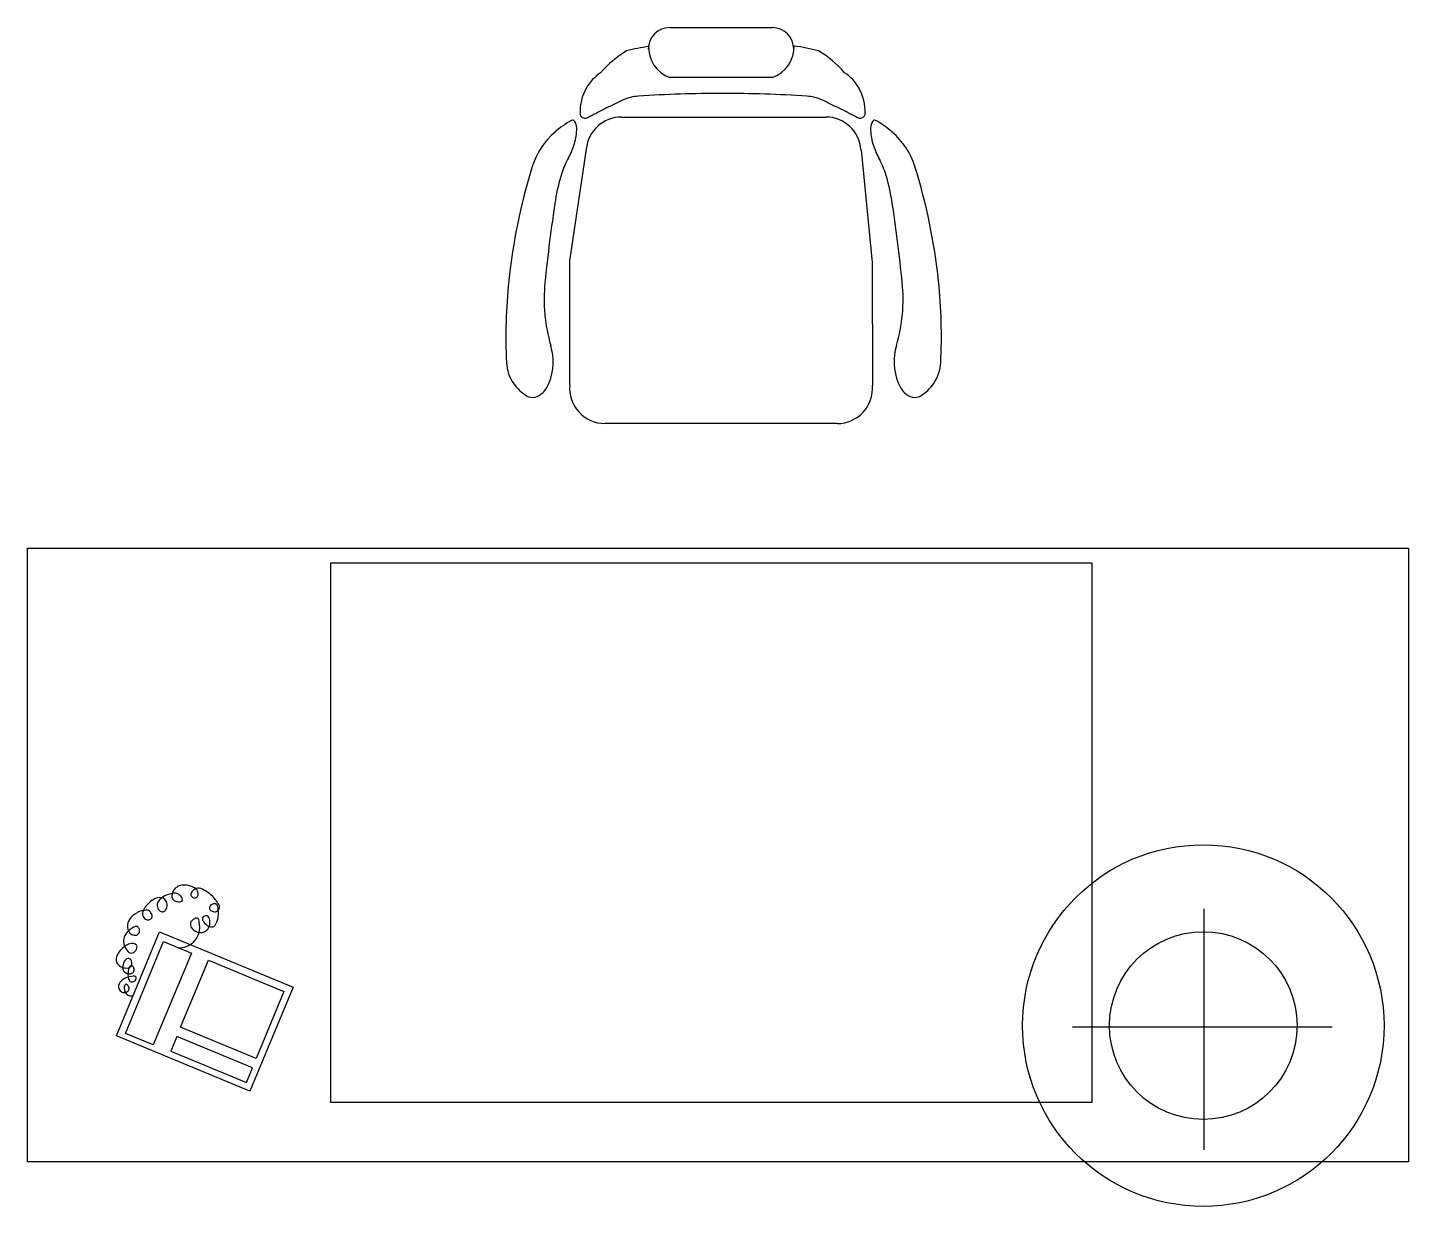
# Model space of a CAD drawing. Header units: millimetres. Extents: x 0 to 1913, y -62 to 1571.
import ezdxf

# ---------------------------------------------------------------- set-up
doc = ezdxf.new("R2010")
doc.units = ezdxf.units.MM

msp = doc.modelspace()

# ---------------------------------------------------------------- linework, layer by layer
at = {"color": 8}
for p, q in [((890, 1570.8), (1031.6, 1570.8)), ((860.6, 1546.1), (860, 1540.8)), ((1061.6, 1540.8), (1062.2, 1546.1)), ((1031.6, 1501.6), (890, 1501.6)), ((822.9, 1447), (1105.9, 1447)), ((751.2, 1247.9), (774.2, 1402.6)), ((1154.8, 1401.7), (1170.4, 1245.5)), ((751.2, 1076.1), (751.2, 1247.9)), ((1170.4, 1245.5), (1170.7, 1075.1)), ((1121.9, 1022.5), (799.9, 1022.5)), ((0, 850), (1913.3, 850)), ((0, 0), (0, 850)), ((1913.3, 850), (1913.3, 0)), ((1474.9, 829.2), (419.7, 829.2)), ((419.7, 829.2), (419.7, 82.8)), ((1474.9, 82.8), (1474.9, 829.2)), ((1629.8, 350.3), (1629.8, 16.6)), ((123.1, 174.6), (182.9, 318.6)), ((182.9, 318.6), (367.8, 241.9)), ((135.7, 177.8), (188.5, 305)), ((226.9, 289.1), (174.1, 161.9)), ((188.5, 305), (226.9, 289.1)), ((212, 186.5), (250.5, 279.3)), ((250.5, 279.3), (355.1, 235.9)), ((367.8, 241.9), (308, 97.9)), ((355.1, 235.9), (316.6, 143.1)), ((308, 97.9), (123.1, 174.6)), ((174.1, 161.9), (135.7, 177.8)), ((206.8, 173.7), (198.4, 153.3)), ((311.7, 130.2), (206.8, 173.7)), ((316.6, 143.1), (212, 186.5)), ((1448, 187.1), (1807.8, 187.1)), ((198.4, 153.3), (303.2, 109.8)), ((303.2, 109.8), (311.7, 130.2)), ((419.7, 82.8), (1474.9, 82.8)), ((1913.3, 0), (0, 0))]:
    msp.add_line(p, q, dxfattribs=at)
for radius in [250.4, 130]:
    msp.add_circle((1629.1, 188.7), radius, dxfattribs=at)
for centre, radius, start, end in [((890, 1540.8), 30, 90, 180), ((1031.6, 1540.8), 30, 0, 90), ((916.6, 1399.3), 164.1, 121.8637, 138.3635), ((915.9, 1185.9), 363, 98.7499, 103.6753), ((905.3, 1543.7), 44.8, 176.9471, 249.9837), ((1016.4, 1544.9), 45.9, 289.3485, 1.4961), ((1013.4, 1212.2), 336.7, 75.7941, 81.6596), ((1009.4, 1399.3), 164.1, 41.6365, 58.1363), ((829.3, 1455.3), 63.7, 123.6769, 150.2794), ((1096.7, 1455.3), 63.7, 29.7206, 56.3231), ((831.7, 1454), 66.3, 150.2794, 181.6374), ((850, 1417.1), 58.9, 93.8122, 114.7517), ((963, -278.7), 1758.4, 90, 93.8122), ((963, -278.7), 1758.4, 86.1878, 90), ((1076, 1417.1), 58.9, 65.2483, 86.1878), ((1094.4, 1454), 66.3, 358.3626, 29.7206), ((1012.7, 1023.4), 484.3, 115.6284, 117.5192), ((2182.4, -1414.9), 3188.6, 115.3351, 115.6284), ((1162.7, 738.9), 805.7, 114.7517, 115.3351), ((763.4, 738.9), 805.7, 64.6649, 65.2483), ((-256.3, -1414.9), 3188.6, 64.3716, 64.6649), ((913.4, 1023.4), 484.3, 62.4808, 64.3716), ((824.8, 1316.5), 144.5, 119.4636, 130.5601), ((755.3, 1439.6), 3.03, 35.7241, 119.4636), ((744.1, 1431.6), 16.8, 360, 35.7241), ((772.2, 1452.3), 6.9, 181.6374, 295.5462), ((822.9, 1398), 49, 90, 174.6581), ((583.4, 1847.4), 444.8, 295.5462, 297.5192), ((1105.9, 1398), 49, 4.278, 90), ((1342.7, 1847.4), 444.8, 242.4808, 244.4538), ((1153.8, 1452.3), 6.9, 244.4538, 358.3626), ((1184.8, 1431.6), 16.8, 144.2759, 180), ((1173.6, 1439.6), 3.03, 60.5364, 144.2759), ((1104, 1316.5), 144.5, 49.4399, 60.5364), ((798.2, 1347.6), 103.5, 130.5601, 162.7301), ((684.9, 1431.6), 76, 343.4191, 0), ((1244, 1431.6), 76, 180, 196.5809), ((1130.7, 1347.6), 103.5, 17.2699, 49.4399), ((665.8, 1437.3), 95.9, 330.8341, 343.4191), ((1263.1, 1437.3), 95.9, 196.5809, 209.1659), ((1485.7, 1133.9), 823.5, 162.7301, 174.0052), ((853.1, 1332.7), 118.6, 150.8341, 162.1448), ((1075.7, 1332.7), 118.6, 17.8552, 29.1659), ((443.2, 1133.9), 823.5, 5.9948, 17.2699), ((970.4, 1295), 241.9, 162.1448, 171.2495), ((958.4, 1295), 241.9, 8.7505, 17.8552), ((2881, 1000.9), 2175, 171.2495, 174.2829), ((-952.2, 1000.9), 2175, 5.7171, 8.7505), ((1398.9, 1143), 736.2, 174.0052, 182.817), ((944.5, 1194.7), 228.8, 174.2829, 196.2586), ((984.3, 1194.7), 228.8, 343.7414, 5.7171), ((530, 1143), 736.2, 357.183, 5.9948), ((647, 1108), 81.2, 338.9333, 16.2586), ((1281.9, 1108), 81.2, 163.7414, 201.0667), ((718.4, 1109.5), 54.9, 182.817, 215.4855), ((1210.4, 1109.5), 54.9, 324.5145, 357.183), ((725.6, 1114.6), 63.7, 215.4855, 237.3937), ((685.8, 1093), 39.5, 314.9858, 338.9333), ((799.9, 1071.5), 49, 174.6581, 270), ((1121.9, 1071.5), 49, 270, 4.278), ((1243.1, 1093), 39.5, 201.0667, 225.0142), ((1203.3, 1114.6), 63.7, 302.6063, 324.5145), ((699.4, 1073.7), 15.1, 237.3937, 283.2854), ((697.6, 1081.2), 22.8, 283.2854, 314.9858), ((1231.2, 1081.2), 22.8, 225.0142, 256.7146), ((1229.5, 1073.7), 15.1, 256.7146, 302.6063), ((215.9, 365.9), 17.4, 99.2138, 119.1651), ((217.1, 358.9), 24.4, 82.402, 99.2138), ((216.2, 352.7), 30.6, 60.5591, 82.402), ((187.1, 340.8), 25.8, 105.9027, 125.1066), ((183, 355.5), 10.6, 48.5053, 105.9027), ((204.2, 342.7), 29.2, 118.61, 141.2702), ((205.1, 341.1), 31, 93.3623, 118.61), ((214.8, 367.9), 15, 119.1651, 175.4445), ((207.8, 368.5), 8.05, 175.4445, 255.7162), ((203.9, 361.7), 10.3, 48.8718, 93.3623), ((200.1, 357.4), 16.1, 27.6757, 48.8718), ((211.5, 363.4), 3.17, 338.7149, 27.6757), ((229.9, 370.6), 3.75, 151.7536, 213.6057), ((239.2, 365.6), 14.3, 121.2393, 151.7536), ((232.2, 372.1), 6.59, 213.6057, 255.058), ((231.8, 370.3), 4.73, 255.058, 304.4563), ((226.6, 371.2), 9.48, 20.7405, 60.5591), ((236.4, 370), 9.08, 67.467, 121.2393), ((232.2, 369.7), 3.98, 304.4563, 352.4055), ((225.3, 370.7), 11, 352.4055, 20.7405), ((220.7, 332), 50.3, 45.3157, 67.467), ((217.9, 329.2), 54.2, 29.0628, 45.3157), ((165.4, 319), 29.5, 117.8774, 145.9013), ((165.7, 318.5), 30.1, 92.571, 117.8774), ((169.3, 343.8), 10.1, 156.4396, 195.3558), ((177.5, 340.2), 18.9, 146.8424, 156.4396), ((207.7, 320.5), 55.1, 141.2204, 146.8424), ((164.6, 341.5), 7.08, 38.8665, 92.571), ((193.3, 332), 36.6, 125.1066, 141.2204), ((161, 338.6), 11.7, 12.1756, 38.8665), ((188, 355.7), 8.36, 141.2702, 184.3465), ((191, 355.9), 11.4, 184.3465, 224.2789), ((186.7, 351.8), 5.49, 224.2789, 283.2146), ((186.8, 351.7), 5.38, 283.2146, 324.2202), ((183.1, 355.6), 10.4, 350.513, 48.5053), ((180.8, 356), 12.8, 324.2202, 350.513), ((209.6, 375.4), 15.2, 255.7162, 280.1893), ((211.8, 363.3), 2.86, 280.1893, 338.7149), ((256.8, 352), 4.77, 169.2151, 223.848), ((257, 351.9), 4.96, 125.8469, 169.2151), ((259.1, 354.2), 7.96, 223.848, 265.4694), ((259.1, 349), 8.54, 93.1411, 125.8469), ((259, 352.6), 6.39, 265.4694, 302.7585), ((258.9, 353.1), 4.42, 16.8817, 93.1411), ((258, 354.1), 8.18, 302.7585, 335.5909), ((230.6, 344.6), 33.9, 351.1116, 16.8817), ((260.6, 352.9), 5.35, 335.5909, 29.0628), ((153.8, 326.9), 15.5, 145.9013, 184.9634), ((158.1, 327.3), 19.9, 184.9634, 204.4562), ((160.4, 297.7), 30.3, 112.4528, 134.2274), ((150.4, 322), 4.1, 50.6698, 112.4528), ((167.6, 343.3), 8.28, 195.3558, 238.4652), ((167, 342.3), 7.07, 238.4652, 280.1893), ((167.3, 340.7), 5.46, 280.1893, 328.0057), ((168.2, 340.1), 4.4, 328.0057, 12.1756), ((232.4, 329), 6.93, 143.2935, 209.9123), ((240.5, 333.7), 16.3, 209.9123, 251.9246), ((236.5, 326), 11.9, 112.4528, 143.2935), ((210.2, 324.8), 28.3, 315, 3.7753), ((233.6, 332.9), 4.56, 61.4937, 112.4528), ((234.6, 334.7), 2.51, 14.3507, 61.4937), ((191.3, 323.6), 47.2, 3.7753, 14.3507), ((246.5, 336.3), 4.36, 148.5354, 207.6755), ((258.9, 342.7), 18.3, 207.6755, 235.5457), ((246.5, 336.3), 4.33, 109.0864, 148.5354), ((247.3, 333.8), 6.98, 78.2564, 109.0864), ((239.1, 331.1), 13.6, 306.4907, 359.55), ((256.9, 339.9), 14.9, 235.5457, 251.5506), ((248, 337.2), 3.49, 22.4813, 78.2564), ((233.4, 331.1), 19.3, 359.55, 22.4813), ((255.2, 334.7), 9.44, 251.5506, 271.7293), ((255.3, 330.7), 5.39, 271.7293, 328.3001), ((233.6, 344.1), 31, 328.3001, 351.1116), ((149.8, 305.3), 16.9, 160.7391, 191.1058), ((154.7, 303.6), 22.1, 134.2274, 160.7391), ((147.5, 322.4), 8.15, 204.4562, 235.1006), ((148.9, 324.4), 10.6, 235.1006, 272.8023), ((149.1, 319.6), 5.8, 272.8023, 324.666), ((149.2, 320.5), 5.96, 5.5512, 50.6698), ((148, 320.4), 7.19, 324.666, 5.5512), ((239.5, 330.5), 12.9, 251.9246, 306.4907), ((149.9, 274.3), 28.3, 134.81, 153.7738), ((160.5, 263.6), 43.3, 126.9892, 134.81), ((153.5, 306.1), 20.7, 191.1058, 229.0407), ((149.4, 278.3), 24.9, 116.6715, 126.9892), ((145.8, 285.5), 16.8, 90.6552, 116.6715), ((143.7, 294.7), 5.69, 229.0407, 305.7091), ((145.7, 295.2), 7.15, 50.2699, 90.6552), ((139.9, 300), 12.2, 305.7091, 342.91), ((147.7, 297.6), 4.03, 342.91, 50.2699), ((210.1, 324.9), 28.4, 266.3173, 315), ((140.1, 279.1), 17.4, 153.7738, 178.0456), ((131.1, 279.4), 8.37, 178.0456, 217.7344), ((136.4, 283.5), 15, 217.7344, 247.0966), ((136.9, 284.7), 16.3, 247.0966, 281.7405), ((148.6, 269.3), 16.9, 160.2638, 181.4403), ((140.3, 269.1), 8.53, 181.4403, 211.3785), ((145.8, 270.3), 13.9, 136.9014, 160.2638), ((139.9, 275.8), 5.83, 100.4381, 136.9014), ((139.6, 277.4), 4.22, 30.6106, 100.4381), ((163.3, 259.9), 24.4, 155.5569, 188.4905), ((139.1, 273.8), 5.28, 281.7405, 344.9082), ((143.7, 268.9), 2.77, 41.1783, 155.5569), ((135.4, 274.9), 9.16, 344.9082, 30.6106), ((140.5, 266.1), 6.99, 18.6668, 41.1783), ((139.3, 265.7), 8.22, 357.9379, 18.6668), ((144, 236.8), 19.7, 104.5282, 150.5106), ((139.3, 268.4), 7.36, 211.3785, 230.7754), ((141.8, 271.5), 11.3, 230.7754, 246.4044), ((141, 269.7), 9.32, 246.4044, 292.4528), ((148.2, 220.5), 36.5, 89.2586, 104.5282), ((153.2, 258.4), 14.1, 188.4905, 212.7851), ((143.9, 252.5), 3.11, 212.7851, 266.1412), ((144.2, 256.4), 7.09, 266.1412, 313.8272), ((142.7, 265.6), 4.88, 292.4528, 357.9379), ((148.6, 255.3), 1.76, 14.7794, 89.2586), ((146, 254.6), 4.5, 313.8272, 14.7794), ((133.6, 242.7), 7.76, 150.5106, 227.4175), ((137.2, 246.6), 13.1, 227.4175, 241.7592), ((133.5, 239.8), 5.34, 241.7592, 264.2852), ((133.8, 242.7), 8.3, 264.2852, 308.0971), ((149, 241.1), 15.1, 170.4677, 189.5492), ((137.1, 243.1), 2.98, 126.6564, 170.4677), ((145.7, 240.5), 11.8, 189.5492, 217.014), ((136.5, 243.8), 2.11, 46.4391, 126.6564), ((144.2, 239.3), 9.85, 217.014, 247.1016), ((132, 239), 8.7, 9.3989, 46.4391), ((136.2, 239.7), 4.45, 308.0971, 9.3989), ((143, 236.4), 6.7, 247.1016, 269.2584), ((143, 239.9), 10.2, 269.2584, 287.1887)]:
    msp.add_arc(centre, radius, start, end, dxfattribs=at)

doc.saveas('drawing.dxf')
